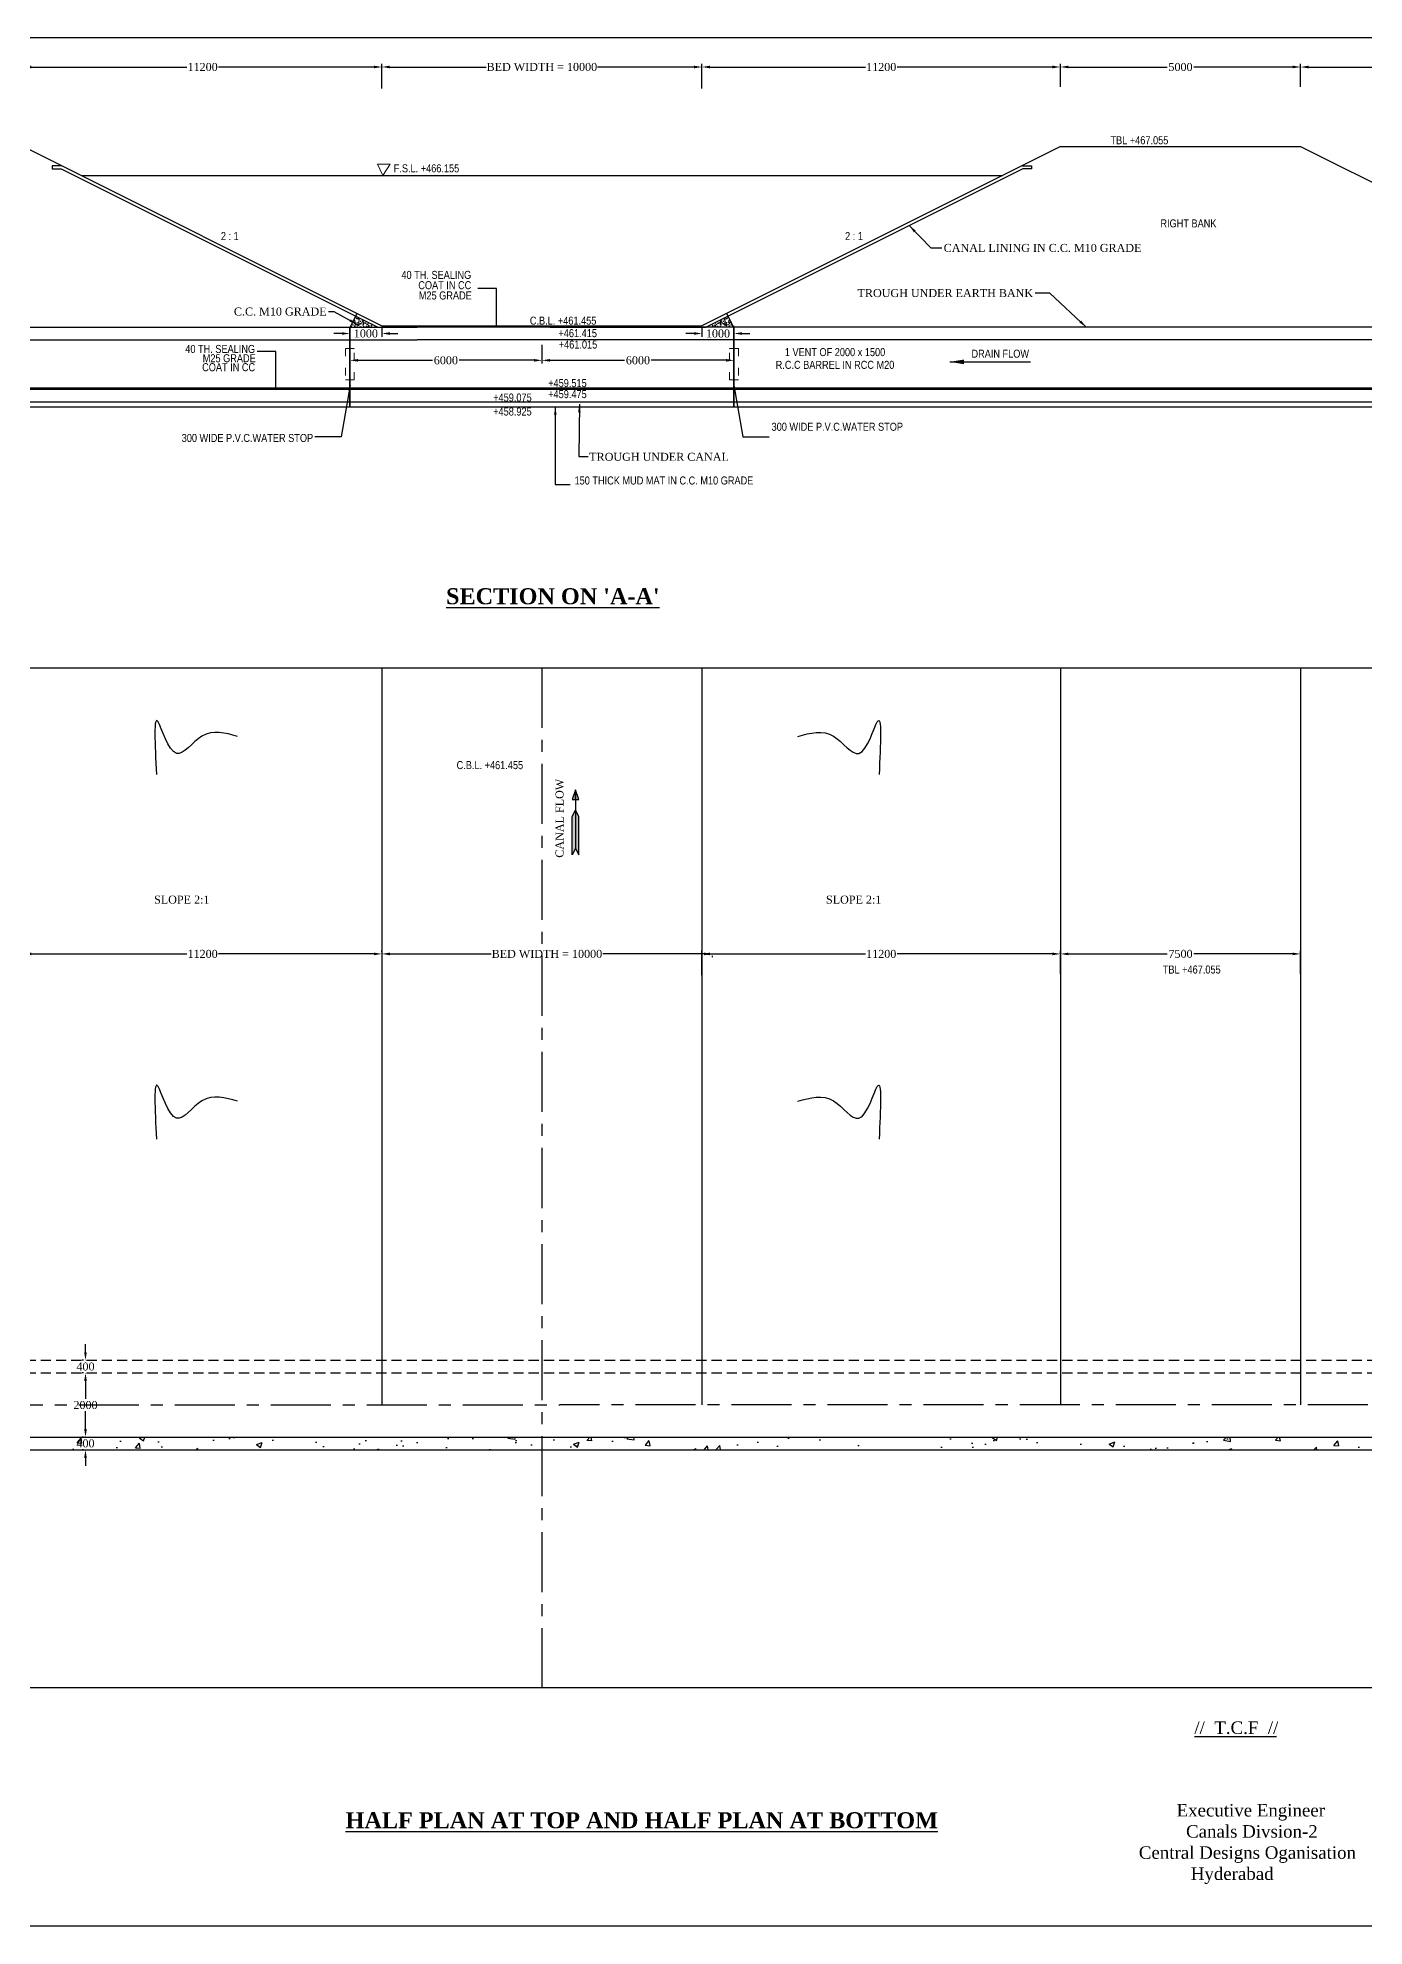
# Model space of a CAD drawing. Header units: millimetres. Extents: x 80 to 7279, y -662 to 1358.
# Drawn here: x 5646 to 6060, y 768 to 1358 of the extents above; entities that cross this region are included whole.
import ezdxf
from ezdxf.enums import TextEntityAlignment as Align

# ---------------------------------------------------------------- set-up
doc = ezdxf.new("R2010")
doc.units = ezdxf.units.MM
for name, pattern in [('ACAD_ISO03W100', [30, 12, -18]), ('CENTER', [2, 1.25, -0.25, 0.25, -0.25]), ('DASHED', [19.05, 12.7, -6.35])]:
    doc.linetypes.add(name, pattern=pattern)
doc.layers.add('STEEL', color=5, linetype='Continuous')
doc.layers.add('TEXT_GENERAL', color=4, linetype='Continuous')
doc.styles.add('ARIAL NARROW', font='ARIALN.TTF')
doc.styles.get("Standard").update_dxf_attribs({"font": 'times.ttf', "height": 2.5})
doc.styles.add('TNR_2.5', font='times.ttf', dxfattribs={"height": 2.5})
doc.dimstyles.new('STANDARD$7', dxfattribs={"dimtxt": 2, "dimasz": 2, "dimexe": 1.25, "dimexo": 0.625, "dimtad": 1, "dimdec": 0, "dimlfac": 0.5, "dimdsep": 46, "dimtxsty": 'Standard', "dimcen": 2.5, "dimadec": 0, "dimazin": 0, "dimtfac": 1, "dimtdec": 0, "dimtmove": 0, "dimatfit": 3, "dimfxl": 1, "dimtolj": 1, "dimtzin": 0, "dimarcsym": 0})
doc.dimstyles.new('STYLE_ESH', dxfattribs={"dimtxt": 2.5, "dimasz": 2.5, "dimexe": 1, "dimexo": 0.625, "dimtad": 0, "dimtih": 1, "dimtoh": 1, "dimdec": 0, "dimlfac": 100, "dimzin": 9, "dimdsep": 46, "dimtxsty": 'TNR_2.5', "dimcen": 2.5, "dimadec": 0, "dimazin": 2, "dimtfac": 1, "dimtdec": 0, "dimtofl": 0, "dimtmove": 2, "dimatfit": 3, "dimfxl": 1, "dimarcsym": 0})

# ---------------------------------------------------------------- blocks, each defined once
blk = doc.blocks.new('*D98')
at = {"color": 0, "lineweight": -2, "transparency": 16777216}
for p, q in [((5641.04, 1342.49), (5641.04, 1349.7)), ((5643.54, 1348.7), (5692.08, 1348.7)), ((5750.54, 1348.7), (5702, 1348.7)), ((5753.04, 1342.02), (5753.04, 1349.7))]:
    blk.add_line(p, q, dxfattribs=at)
at = {"color": 0, "transparency": 16777216}
for points in [[(5643.54, 1349.12), (5643.54, 1348.29), (5641.04, 1348.7)], [(5750.54, 1349.12), (5750.54, 1348.29), (5753.04, 1348.7)]]:
    blk.add_solid(points, dxfattribs=at)
at = {"layer": 'Defpoints', "color": 0, "transparency": 16777216}
for p in [(5753.04, 1348.7), (5641.04, 1341.86), (5753.04, 1341.39)]:
    blk.add_point(p, dxfattribs=at)
at = {"color": 0, "transparency": 16777216, "insert": (5697.04, 1348.7), "char_height": 2.5, "attachment_point": 5, "style": 'TNR_2.5'}
blk.add_mtext('11200', dxfattribs=at)
blk = doc.blocks.new('*D99')
at = {"layer": 'Defpoints', "color": 0, "transparency": 16777216}
for p in [(6040.04, 1348.7), (5965.04, 1341.86), (6040.04, 1341.86)]:
    blk.add_point(p, dxfattribs=at)
at = {"layer": 'TEXT_GENERAL', "color": 0, "lineweight": -2, "transparency": 16777216}
for p, q in [((5965.04, 1342.49), (5965.04, 1349.7)), ((5967.54, 1348.7), (5998.38, 1348.7)), ((6037.54, 1348.7), (6006.7, 1348.7)), ((6040.04, 1342.49), (6040.04, 1349.7))]:
    blk.add_line(p, q, dxfattribs=at)
at = {"layer": 'TEXT_GENERAL', "color": 0, "transparency": 16777216}
for points in [[(5967.54, 1349.12), (5967.54, 1348.29), (5965.04, 1348.7)], [(6037.54, 1349.12), (6037.54, 1348.29), (6040.04, 1348.7)]]:
    blk.add_solid(points, dxfattribs=at)
at = {"layer": 'TEXT_GENERAL', "color": 0, "lineweight": 5, "transparency": 16777216, "insert": (6002.54, 1348.7), "char_height": 2.5, "attachment_point": 5, "style": 'TNR_2.5'}
blk.add_mtext('5000', dxfattribs=at)
blk = doc.blocks.new('*D100')
at = {"color": 0, "lineweight": -2, "transparency": 16777216}
for p, q in [((5853.04, 1342.02), (5853.04, 1349.7)), ((5855.54, 1348.7), (5904.08, 1348.7)), ((5962.54, 1348.7), (5914, 1348.7)), ((5965.04, 1342.49), (5965.04, 1349.7))]:
    blk.add_line(p, q, dxfattribs=at)
at = {"color": 0, "transparency": 16777216}
for points in [[(5855.54, 1349.12), (5855.54, 1348.29), (5853.04, 1348.7)], [(5962.54, 1349.12), (5962.54, 1348.29), (5965.04, 1348.7)]]:
    blk.add_solid(points, dxfattribs=at)
at = {"layer": 'Defpoints', "color": 0, "transparency": 16777216}
for p in [(5853.04, 1348.7), (5853.04, 1341.39), (5965.04, 1341.86)]:
    blk.add_point(p, dxfattribs=at)
at = {"color": 0, "transparency": 16777216, "insert": (5909.04, 1348.7), "char_height": 2.5, "attachment_point": 5, "style": 'TNR_2.5'}
blk.add_mtext('11200', dxfattribs=at)
blk = doc.blocks.new('*D101')
at = {"color": 0, "lineweight": -2, "transparency": 16777216}
for p, q in [((5753.02, 1349.24), (5753.02, 1349.7)), ((5755.52, 1348.7), (5785.62, 1348.7)), ((5850.54, 1348.7), (5820.44, 1348.7)), ((5853.04, 1349.33), (5853.04, 1349.7))]:
    blk.add_line(p, q, dxfattribs=at)
at = {"color": 0, "transparency": 16777216}
for points in [[(5755.52, 1349.12), (5755.52, 1348.29), (5753.02, 1348.7)], [(5850.54, 1349.12), (5850.54, 1348.29), (5853.04, 1348.7)]]:
    blk.add_solid(points, dxfattribs=at)
at = {"layer": 'Defpoints', "color": 0, "transparency": 16777216}
for p in [(5753.02, 1348.61), (5853.04, 1348.7), (5853.04, 1348.7)]:
    blk.add_point(p, dxfattribs=at)
at = {"color": 0, "transparency": 16777216, "insert": (5803.03, 1348.7), "char_height": 2.5, "attachment_point": 5, "style": 'TNR_2.5'}
blk.add_mtext('BED WIDTH = 10000', dxfattribs=at)
blk = doc.blocks.new('*D124')
at = {"color": 0, "lineweight": -2, "transparency": 16777216}
for p, q in [((6040.04, 1342.49), (6040.04, 1349.69)), ((6042.54, 1348.69), (6063.88, 1348.69)), ((6093.54, 1348.69), (6072.2, 1348.69)), ((6096.04, 1347.68), (6096.04, 1349.69))]:
    blk.add_line(p, q, dxfattribs=at)
at = {"color": 0, "transparency": 16777216}
for points in [[(6042.54, 1349.11), (6042.54, 1348.27), (6040.04, 1348.69)], [(6093.54, 1349.11), (6093.54, 1348.27), (6096.04, 1348.69)]]:
    blk.add_solid(points, dxfattribs=at)
at = {"layer": 'Defpoints', "color": 0, "transparency": 16777216}
for p in [(6040.04, 1348.69), (6096.04, 1347.05), (6040.04, 1341.86)]:
    blk.add_point(p, dxfattribs=at)
at = {"color": 0, "transparency": 16777216, "insert": (6068.04, 1348.69), "char_height": 2.5, "attachment_point": 5, "style": 'TNR_2.5'}
blk.add_mtext('5600', dxfattribs=at)
blk = doc.blocks.new('*D126')
at = {"color": 0, "lineweight": -2, "transparency": 16777216}
for p, q in [((5740.55, 1265.44), (5738.05, 1265.44)), ((5743.05, 1266.83), (5743.05, 1264.44)), ((5753.04, 1267.23), (5753.04, 1264.44)), ((5755.54, 1265.44), (5758.04, 1265.44))]:
    blk.add_line(p, q, dxfattribs=at)
at = {"color": 0, "transparency": 16777216}
for points in [[(5740.55, 1265.85), (5740.55, 1265.02), (5743.05, 1265.44)], [(5755.54, 1265.85), (5755.54, 1265.02), (5753.04, 1265.44)]]:
    blk.add_solid(points, dxfattribs=at)
at = {"layer": 'Defpoints', "color": 0, "transparency": 16777216}
for p in [(5743.05, 1267.45), (5743.05, 1265.44), (5753.04, 1267.85)]:
    blk.add_point(p, dxfattribs=at)
at = {"color": 0, "transparency": 16777216, "insert": (5748.04, 1265.44), "char_height": 2.5, "attachment_point": 5, "style": 'TNR_2.5'}
blk.add_mtext('1000', dxfattribs=at)
blk = doc.blocks.new('*D127')
at = {"color": 0, "lineweight": -2, "transparency": 16777216}
for p, q in [((5850.54, 1265.44), (5848.04, 1265.44)), ((5853.04, 1267.23), (5853.04, 1264.44)), ((5863.03, 1267.23), (5863.03, 1264.44)), ((5865.53, 1265.44), (5868.03, 1265.44))]:
    blk.add_line(p, q, dxfattribs=at)
at = {"color": 0, "transparency": 16777216}
for points in [[(5850.54, 1265.85), (5850.54, 1265.02), (5853.04, 1265.44)], [(5865.53, 1265.85), (5865.53, 1265.02), (5863.03, 1265.44)]]:
    blk.add_solid(points, dxfattribs=at)
at = {"layer": 'Defpoints', "color": 0, "transparency": 16777216}
for p in [(5853.04, 1267.85), (5863.03, 1267.85), (5863.03, 1265.44)]:
    blk.add_point(p, dxfattribs=at)
at = {"color": 0, "transparency": 16777216, "insert": (5858.04, 1265.44), "char_height": 2.5, "attachment_point": 5, "style": 'TNR_2.5'}
blk.add_mtext('1000', dxfattribs=at)
blk = doc.blocks.new('*D135')
at = {"color": 0, "lineweight": -2, "transparency": 16777216}
for p, q in [((5965.04, 1065.39), (5965.04, 1072.61)), ((5967.54, 1071.61), (5998.36, 1071.61)), ((6037.54, 1071.61), (6006.72, 1071.61)), ((6040.04, 1065.39), (6040.04, 1072.61))]:
    blk.add_line(p, q, dxfattribs=at)
at = {"color": 0, "transparency": 16777216}
for points in [[(5967.54, 1072.02), (5967.54, 1071.19), (5965.04, 1071.61)], [(6037.54, 1072.02), (6037.54, 1071.19), (6040.04, 1071.61)]]:
    blk.add_solid(points, dxfattribs=at)
at = {"layer": 'Defpoints', "color": 0, "transparency": 16777216}
for p in [(5965.04, 1071.61), (5965.04, 1064.77), (6040.04, 1064.77)]:
    blk.add_point(p, dxfattribs=at)
at = {"color": 0, "transparency": 16777216, "insert": (6002.54, 1071.61), "char_height": 2.5, "attachment_point": 5, "style": 'TNR_2.5'}
blk.add_mtext('7500', dxfattribs=at)
blk = doc.blocks.new('*D136')
at = {"color": 0, "lineweight": -2, "transparency": 16777216}
for p, q in [((5641.04, 1072.23), (5641.04, 1072.61)), ((5643.54, 1071.61), (5692.08, 1071.61)), ((5750.54, 1071.61), (5702, 1071.61)), ((5753.04, 1072.23), (5753.04, 1072.61))]:
    blk.add_line(p, q, dxfattribs=at)
at = {"color": 0, "transparency": 16777216}
for points in [[(5643.54, 1072.02), (5643.54, 1071.19), (5641.04, 1071.61)], [(5750.54, 1072.02), (5750.54, 1071.19), (5753.04, 1071.61)]]:
    blk.add_solid(points, dxfattribs=at)
at = {"layer": 'Defpoints', "color": 0, "transparency": 16777216}
for p in [(5641.04, 1071.61), (5753.04, 1071.61), (5753.04, 1071.61)]:
    blk.add_point(p, dxfattribs=at)
at = {"color": 0, "transparency": 16777216, "insert": (5697.04, 1071.61), "char_height": 2.5, "attachment_point": 5, "style": 'TNR_2.5'}
blk.add_mtext('11200', dxfattribs=at)
blk = doc.blocks.new('*D138')
at = {"color": 0, "lineweight": -2, "transparency": 16777216}
for p, q in [((5753.04, 1072.23), (5753.04, 1072.6)), ((5755.54, 1071.6), (5787.2, 1071.6)), ((5853.69, 1071.6), (5822.02, 1071.6)), ((5856.19, 1070.98), (5856.19, 1070.6))]:
    blk.add_line(p, q, dxfattribs=at)
at = {"color": 0, "transparency": 16777216}
for points in [[(5755.54, 1072.02), (5755.54, 1071.19), (5753.04, 1071.6)], [(5853.69, 1072.02), (5853.69, 1071.19), (5856.19, 1071.6)]]:
    blk.add_solid(points, dxfattribs=at)
at = {"layer": 'Defpoints', "color": 0, "transparency": 16777216}
for p in [(5753.04, 1071.6), (5856.19, 1071.6), (5856.19, 1071.6)]:
    blk.add_point(p, dxfattribs=at)
at = {"color": 0, "transparency": 16777216, "insert": (5804.61, 1071.6), "char_height": 2.5, "attachment_point": 5, "style": 'TNR_2.5'}
blk.add_mtext('BED WIDTH = 10000', dxfattribs=at)
blk = doc.blocks.new('*D137')
at = {"color": 0, "lineweight": -2, "transparency": 16777216}
for p, q in [((5853.04, 1064.92), (5853.04, 1072.6)), ((5855.54, 1071.6), (5904.08, 1071.6)), ((5962.54, 1071.6), (5914, 1071.6)), ((5965.04, 1065.39), (5965.04, 1072.6))]:
    blk.add_line(p, q, dxfattribs=at)
at = {"color": 0, "transparency": 16777216}
for points in [[(5855.54, 1072.02), (5855.54, 1071.19), (5853.04, 1071.6)], [(5962.54, 1072.02), (5962.54, 1071.19), (5965.04, 1071.6)]]:
    blk.add_solid(points, dxfattribs=at)
at = {"layer": 'Defpoints', "color": 0, "transparency": 16777216}
for p in [(5853.04, 1071.6), (5853.04, 1064.29), (5965.04, 1064.76)]:
    blk.add_point(p, dxfattribs=at)
at = {"color": 0, "transparency": 16777216, "insert": (5909.04, 1071.6), "char_height": 2.5, "attachment_point": 5, "style": 'TNR_2.5'}
blk.add_mtext('11200', dxfattribs=at)
blk = doc.blocks.new('*D147')
at = {"color": 0, "lineweight": -2, "transparency": 16777216}
for p, q in [((5743.05, 1261.88), (5743.05, 1256.06)), ((5745.55, 1257.06), (5768.87, 1257.06)), ((5800.54, 1257.06), (5777.21, 1257.06)), ((5803.04, 1261.88), (5803.04, 1256.06))]:
    blk.add_line(p, q, dxfattribs=at)
at = {"color": 0, "transparency": 16777216}
for points in [[(5745.55, 1257.47), (5745.55, 1256.64), (5743.05, 1257.06)], [(5800.54, 1257.47), (5800.54, 1256.64), (5803.04, 1257.06)]]:
    blk.add_solid(points, dxfattribs=at)
at = {"layer": 'Defpoints', "color": 0, "transparency": 16777216}
for p in [(5743.05, 1262.5), (5803.04, 1262.5), (5803.04, 1257.06)]:
    blk.add_point(p, dxfattribs=at)
at = {"color": 0, "transparency": 16777216, "insert": (5773.04, 1257.06), "char_height": 2.5, "attachment_point": 5, "style": 'TNR_2.5'}
blk.add_mtext('6000', dxfattribs=at)
blk = doc.blocks.new('*D148')
at = {"color": 0, "lineweight": -2, "transparency": 16777216}
for p, q in [((5803.04, 1261.88), (5803.04, 1256.06)), ((5805.54, 1257.06), (5828.86, 1257.06)), ((5860.53, 1257.06), (5837.21, 1257.06)), ((5863.03, 1261.88), (5863.03, 1256.06))]:
    blk.add_line(p, q, dxfattribs=at)
at = {"color": 0, "transparency": 16777216}
for points in [[(5805.54, 1257.47), (5805.54, 1256.64), (5803.04, 1257.06)], [(5860.53, 1257.47), (5860.53, 1256.64), (5863.03, 1257.06)]]:
    blk.add_solid(points, dxfattribs=at)
at = {"layer": 'Defpoints', "color": 0, "transparency": 16777216}
for p in [(5803.04, 1262.5), (5803.04, 1257.06), (5863.03, 1262.5)]:
    blk.add_point(p, dxfattribs=at)
at = {"color": 0, "transparency": 16777216, "insert": (5833.04, 1257.06), "char_height": 2.5, "attachment_point": 5, "style": 'TNR_2.5'}
blk.add_mtext('6000', dxfattribs=at)
blk = doc.blocks.new('*D172')
at = {"color": 0, "lineweight": -2, "transparency": 16777216}
for p, q in [((5659.82, 944.68), (5659.45, 944.68)), ((5660.45, 947.18), (5660.45, 949.68)), ((5659.82, 940.68), (5659.45, 940.68)), ((5660.45, 938.18), (5660.45, 935.68))]:
    blk.add_line(p, q, dxfattribs=at)
at = {"color": 0, "transparency": 16777216}
for points in [[(5660.03, 947.18), (5660.86, 947.18), (5660.45, 944.68)], [(5660.03, 938.18), (5660.86, 938.18), (5660.45, 940.68)]]:
    blk.add_solid(points, dxfattribs=at)
at = {"layer": 'Defpoints', "color": 0, "transparency": 16777216}
for p in [(5660.45, 944.68), (5660.45, 940.68), (5660.45, 940.68)]:
    blk.add_point(p, dxfattribs=at)
at = {"color": 0, "transparency": 16777216, "insert": (5660.45, 942.68), "char_height": 2.5, "attachment_point": 5, "style": 'TNR_2.5'}
blk.add_mtext('400', dxfattribs=at)
blk = doc.blocks.new('*D173')
at = {"color": 0, "lineweight": -2, "transparency": 16777216}
for p, q in [((5659.82, 940.68), (5659.45, 940.68)), ((5660.45, 938.18), (5660.45, 932.57)), ((5660.45, 923.17), (5660.45, 928.78)), ((5659.82, 920.67), (5659.45, 920.67))]:
    blk.add_line(p, q, dxfattribs=at)
at = {"color": 0, "transparency": 16777216}
for points in [[(5660.03, 938.18), (5660.86, 938.18), (5660.45, 940.68)], [(5660.03, 923.17), (5660.86, 923.17), (5660.45, 920.67)]]:
    blk.add_solid(points, dxfattribs=at)
at = {"layer": 'Defpoints', "color": 0, "transparency": 16777216}
for p in [(5660.45, 940.68), (5660.45, 920.67), (5660.45, 920.67)]:
    blk.add_point(p, dxfattribs=at)
at = {"color": 0, "transparency": 16777216, "insert": (5660.45, 930.67), "char_height": 2.5, "attachment_point": 5, "style": 'TNR_2.5'}
blk.add_mtext('2000', dxfattribs=at)
blk = doc.blocks.new('*D174')
at = {"color": 0, "lineweight": -2, "transparency": 16777216}
for p, q in [((5659.82, 920.67), (5659.45, 920.67)), ((5660.45, 923.17), (5660.45, 925.67)), ((5659.82, 916.67), (5659.45, 916.67)), ((5660.45, 914.17), (5660.45, 911.67))]:
    blk.add_line(p, q, dxfattribs=at)
at = {"color": 0, "transparency": 16777216}
for points in [[(5660.03, 923.17), (5660.86, 923.17), (5660.45, 920.67)], [(5660.03, 914.17), (5660.86, 914.17), (5660.45, 916.67)]]:
    blk.add_solid(points, dxfattribs=at)
at = {"layer": 'Defpoints', "color": 0, "transparency": 16777216}
for p in [(5660.45, 920.67), (5660.45, 916.67), (5660.45, 916.67)]:
    blk.add_point(p, dxfattribs=at)
at = {"color": 0, "transparency": 16777216, "insert": (5660.45, 918.67), "char_height": 2.5, "attachment_point": 5, "style": 'TNR_2.5'}
blk.add_mtext('400', dxfattribs=at)

msp = doc.modelspace()

# ---------------------------------------------------------------- hatches: boundary and pattern name
h = msp.add_hatch()
h.set_pattern_fill('AR-CONC', color=256, scale=0.01, style=0)
h.set_pattern_definition([(50, (29.4279, 557.8229), (1.8218467, -0.15939086), [0.1905, -2.0955]), (355, (29.4279, 557.823), (-0.35242826, 1.9105664), [0.1524, -1.6764]), (100.451, (29.5797, 557.8096), (1.469425, 1.7511669), [0.1619, -1.7809]), (46.1842, (29.4279, 558.331), (2.7107904, -0.4204233), [0.28575, -3.14325]), (96.6356, (29.6538, 558.296), (2.3740423, 2.4742556), [0.24285, -2.67135]), (351.184, (29.428, 558.331), (2.374046, 2.4742512), [0.2286, -2.5146]), (21, (29.6819, 558.2039), (1.5161488, -1.0226552), [0.1905, -2.0955]), (326, (29.6819, 558.204), (0.6180203, 1.84187966), [0.1524, -1.6764]), (71.4514, (29.8082, 558.1187), (2.1341649, 0.8192286), [0.1619, -1.7809]), (37.5, (29.4279, 557.8229), (0.03088603, 0.84555039), [0, -1.65608, 0, -1.7018, 0, -1.68275]), (7.5, (29.4279, 557.8229), (0.66819663, 1.00180575), [0, -0.97028, 0, -1.61798, 0, -0.64135]), (327.5, (28.86145, 557.8229), (1.35590595, -0.05728744), [0, -0.635, 0, -1.9812, 0, -2.6289]), (317.5, (28.6075, 557.8229), (1.48129181, 0.2542649), [0, -0.8255, 0, -1.31572, 0, -1.8669])])
h.paths.add_polyline_path([(5744.866, 1270.893), (5743.146, 1267.454), (5751.754, 1267.454)])
h = msp.add_hatch()
h.set_pattern_fill('AR-CONC', color=256, scale=0.01, style=0)
h.set_pattern_definition([(130, (11576.6508, 557.8229), (-1.8218467, -0.15939086), [0.1905, -2.0955]), (185, (11576.6508, 557.823), (0.35242826, 1.9105664), [0.1524, -1.6764]), (79.549, (11576.499, 557.8096), (-1.469425, 1.7511669), [0.1619, -1.7809]), (133.8158, (11576.6508, 558.331), (-2.7107904, -0.4204233), [0.28575, -3.14325]), (83.3644, (11576.4249, 558.296), (-2.3740423, 2.4742556), [0.24285, -2.67135]), (188.816, (11576.6508, 558.331), (-2.374046, 2.4742512), [0.2286, -2.5146]), (159, (11576.3968, 558.2039), (-1.5161488, -1.0226552), [0.1905, -2.0955]), (214, (11576.3968, 558.204), (-0.6180203, 1.84187966), [0.1524, -1.6764]), (108.5486, (11576.2704, 558.1187), (-2.1341649, 0.8192286), [0.1619, -1.7809]), (142.5, (11576.65076, 557.8229), (-0.03088603, 0.84555039), [0, -1.65608, 0, -1.7018, 0, -1.68275]), (172.5, (11576.6508, 557.8229), (-0.66819663, 1.00180575), [0, -0.97028, 0, -1.61798, 0, -0.64135]), (212.5, (11577.2172, 557.8229), (-1.35590595, -0.05728744), [0, -0.635, 0, -1.9812, 0, -2.6289]), (222.5, (11577.4712, 557.8229), (-1.48129181, 0.2542649), [0, -0.8255, 0, -1.31572, 0, -1.8669])])
h.paths.add_polyline_path([(5861.213, 1270.893), (5862.933, 1267.454), (5854.325, 1267.454)])
h = msp.add_hatch(color=256)
h.paths.add_polyline_path([(5812.526, 1114.536), (5813.526, 1116.536), (5813.526, 1104.536), (5812.526, 1102.536), (5812.526, 1104.536)])
h.paths.add_polyline_path([(5813.526, 1119.84), (5812.526, 1119.84), (5813.526, 1122.84), (5813.526, 1122.34)])
h = msp.add_hatch(color=256)
h.paths.add_polyline_path([(5814.526, 1114.536), (5813.526, 1116.536), (5813.526, 1104.536), (5814.526, 1102.536), (5814.526, 1104.536)])
h.paths.add_polyline_path([(5813.526, 1122.84), (5813.526, 1119.84), (5814.526, 1119.84)])
h = msp.add_hatch()
h.set_pattern_fill('AR-CONC', color=256, scale=0.1, style=0)
h.set_pattern_definition([(50, (20.571, 190.242), (18.218467, -1.59391), [1.905, -20.955]), (355, (20.571, 190.242), (-3.52428, 19.105664), [1.524, -16.764]), (100.451, (22.09, 190.109), (14.69425, 17.51167), [1.619, -17.809]), (46.1842, (20.571, 195.322), (27.1079, -4.20423), [2.8575, -31.4325]), (96.6356, (22.83, 194.97), (23.74042, 24.74256), [2.4285, -26.7135]), (351.184, (20.571, 195.322), (23.74046, 24.74251), [2.286, -25.146]), (21, (23.111, 194.052), (15.161488, -10.22655), [1.905, -20.955]), (326, (23.111, 194.052), (6.1802, 18.418797), [1.524, -16.764]), (71.4514, (24.375, 193.2), (21.34165, 8.192286), [1.619, -17.809]), (37.5, (20.5715, 190.2416), (0.30886, 8.455504), [0, -16.5608, 0, -17.018, 0, -16.8275]), (7.5, (20.5715, 190.242), (6.681966, 10.018057), [0, -9.7028, 0, -16.1798, 0, -6.4135]), (327.5, (14.907, 190.2416), (13.5590595, -0.5728744), [0, -6.35, 0, -19.812, 0, -26.289]), (317.5, (12.367, 190.242), (14.812918, 2.54265), [0, -8.255, 0, -13.1572, 0, -18.669])])
h.paths.add_polyline_path([(5808.394, 916.67), (5808.394, 920.67), (5506.394, 920.67), (5506.394, 916.67)])
h.paths.add_polyline_path([(5506.394, 920.67), (5501.394, 920.67), (5501.394, 916.67), (5506.394, 916.67)])
h.paths.add_polyline_path([(5686.051, 920.567), (5692.649, 920.567), (5692.649, 916.774), (5686.051, 916.774)], flags=24)
h = msp.add_hatch()
h.set_pattern_fill('AR-CONC', color=256, scale=0.1, style=0)
h.set_pattern_definition([(50, (0, 0), (18.218467, -1.59391), [1.905, -20.955]), (355, (0, 0), (-3.52428, 19.105664), [1.524, -16.764]), (100.451, (1.518, -0.133), (14.69425, 17.51167), [1.619, -17.809]), (46.1842, (0, 5.08), (27.1079, -4.20423), [2.8575, -31.4325]), (96.6356, (2.26, 4.73), (23.74042, 24.74256), [2.4285, -26.7135]), (351.184, (0, 5.08), (23.74046, 24.74251), [2.286, -25.146]), (21, (2.54, 3.81), (15.161488, -10.226552), [1.905, -20.955]), (326, (2.54, 3.81), (6.1802, 18.418797), [1.524, -16.764]), (71.4514, (3.803, 2.958), (21.34165, 8.192286), [1.619, -17.809]), (37.5, (0, 0), (0.30886, 8.455504), [0, -16.5608, 0, -17.018, 0, -16.8275]), (7.5, (0, 0), (6.681966, 10.018057), [0, -9.7028, 0, -16.1798, 0, -6.4135]), (327.5, (-5.664, 0), (13.5590595, -0.5728744), [0, -6.35, 0, -19.812, 0, -26.289]), (317.5, (-8.204, 0), (14.812918, 2.54265), [0, -8.255, 0, -13.1572, 0, -18.669])])
h.paths.add_polyline_path([(5803.039, 916.67), (6076.039, 916.67), (6076.039, 920.67), (5803.039, 920.67)])

# ---------------------------------------------------------------- linework, layer by layer
for p, q in [((6439.508, 1357.834), (5276.414, 1357.834)), ((5641.039, 1323.854), (5753.039, 1267.854)), ((5965.039, 1323.854), (5853.039, 1267.854)), ((5965.039, 1323.854), (6040.039, 1323.854)), ((6040.039, 1323.854), (6096.039, 1295.854)), ((5653.039, 1317.854), (5650.039, 1317.854)), ((5650.039, 1317.854), (5650.039, 1316.854)), ((5650.039, 1316.854), (5652.803, 1316.854)), ((5652.803, 1316.854), (5751.754, 1267.454)), ((5953.275, 1316.854), (5854.325, 1267.454)), ((5953.039, 1317.854), (5956.039, 1317.854)), ((5956.039, 1316.854), (5953.275, 1316.854)), ((5956.039, 1317.854), (5956.039, 1316.854)), ((5659.194, 1314.854), (5800.539, 1314.854)), ((5800.539, 1314.854), (5947.039, 1314.854)), ((5743.146, 1267.454), (5745.285, 1271.731)), ((5862.933, 1267.454), (5860.794, 1271.731)), ((5475.039, 1267.454), (5764.039, 1267.454)), ((5475.039, 1263.454), (5764.039, 1263.454)), ((5743.048, 1267.454), (5743.048, 1242.554)), ((5753.039, 1267.854), (5800.539, 1267.854)), ((6101.039, 1267.454), (5764.039, 1267.454)), ((6101.039, 1263.454), (5764.039, 1263.454)), ((5800.539, 1267.854), (5853.039, 1267.854)), ((5805.539, 1267.454), (5854.325, 1267.454)), ((5863.133, 1266.388), (5862.933, 1266.388)), ((5863.031, 1267.454), (5863.031, 1242.554)), ((5863.033, 1266.388), (5863.033, 1267.878)), ((5475.054, 1248.454), (6101.054, 1248.454)), ((5475.054, 1248.054), (6101.054, 1248.054)), ((5475.054, 1244.054), (6101.054, 1244.054)), ((5475.054, 1242.554), (6101.054, 1242.554)), ((5336.236, 1160.974), (6267.524, 1160.974)), ((5753.039, 1160.974), (5753.039, 930.679)), ((5853.039, 1160.974), (5853.039, 930.679)), ((5965.039, 1160.974), (5965.039, 930.679)), ((6040.039, 1160.974), (6040.039, 930.679)), ((5813.526, 1122.84), (5812.526, 1119.84)), ((5814.526, 1119.84), (5813.526, 1122.84)), ((5813.526, 1119.84), (5813.526, 1122.84)), ((5813.526, 1122.84), (5813.526, 1122.34)), ((5813.526, 1122.84), (5813.526, 1104.536)), ((5812.526, 1119.84), (5814.526, 1119.84)), ((5812.526, 1114.536), (5813.526, 1116.536)), ((5814.526, 1114.536), (5813.526, 1116.536)), ((5812.526, 1104.536), (5812.526, 1114.536)), ((5814.526, 1104.536), (5814.526, 1114.536)), ((5813.526, 1104.536), (5812.526, 1102.536)), ((5812.526, 1102.536), (5812.526, 1104.536)), ((5813.526, 1104.536), (5814.526, 1102.536)), ((5814.526, 1102.536), (5814.526, 1104.536)), ((5475.039, 920.67), (6101.42, 920.67)), ((5475.039, 916.67), (6101.039, 916.67)), ((5336.236, 842.454), (6267.524, 842.454)), ((6006.868, 827.132), (6032.522, 827.132)), ((6439.508, 767.834), (5276.414, 767.834))]:
    msp.add_line(p, q)
at = {"linetype": 'CENTER', "ltscale": 15}
for p, q in [((5803.039, 1160.974), (5803.039, 842.454)), ((5328.328, 930.679), (5808.688, 930.679)), ((6271.045, 930.679), (5808.688, 930.679))]:
    msp.add_line(p, q, dxfattribs=at)
at = {"linetype": 'DASHED', "ltscale": 0.25}
for p, q in [((5475.039, 944.679), (6101.039, 944.679)), ((5475.039, 940.679), (6101.039, 940.679))]:
    msp.add_line(p, q, dxfattribs=at)
for points in [[(5707.97, 1139.556), (5696.795, 1139.618), (5688.897, 1134.249), (5683.148, 1144.152), (5682.608, 1127.672)], [(5883.001, 1139.556), (5894.176, 1139.618), (5902.074, 1134.249), (5907.823, 1144.152), (5908.363, 1127.672)], [(5707.97, 1025.615), (5696.795, 1025.678), (5688.897, 1020.309), (5683.148, 1030.211), (5682.608, 1013.731)], [(5883.001, 1025.615), (5894.176, 1025.678), (5902.074, 1020.309), (5907.823, 1030.211), (5908.363, 1013.731)]]:
    msp.add_spline(points, degree=3)
at = {"layer": 'STEEL', "color": 0, "lineweight": 5}
for p, q in [((5751.682, 1318.294), (5755.667, 1318.294)), ((5753.312, 1314.854), (5751.682, 1318.294)), ((5755.667, 1318.294), (5753.312, 1314.854)), ((5806.471, 1267.854), (5849.391, 1267.854))]:
    msp.add_line(p, q, dxfattribs=at)
at = {"layer": 'TEXT_GENERAL', "color": 0, "lineweight": 5}
for p, q in [((5742.946, 1267.454), (5742.946, 1242.554)), ((5743.146, 1267.454), (5743.146, 1242.554)), ((5862.933, 1267.454), (5862.933, 1242.554)), ((5863.133, 1267.454), (5863.133, 1242.554)), ((5744.325, 1260.716), (5741.654, 1260.716)), ((5861.754, 1260.716), (5864.425, 1260.716)), ((5741.654, 1251.002), (5744.425, 1251.002)), ((5864.425, 1251.002), (5861.654, 1251.002))]:
    msp.add_line(p, q, dxfattribs=at)
at = {"layer": 'TEXT_GENERAL', "color": 0, "linetype": 'ACAD_ISO03W100', "lineweight": 5, "ltscale": 0.2}
for p, q in [((5741.654, 1260.716), (5741.654, 1251.002)), ((5744.425, 1251.002), (5744.425, 1260.616)), ((5861.654, 1251.002), (5861.654, 1260.616)), ((5864.425, 1260.716), (5864.425, 1251.002))]:
    msp.add_line(p, q, dxfattribs=at)
at = {"layer": 'TEXT_GENERAL', "color": 0, "lineweight": 5}
for centre, start, end in [((5744.325, 1260.616), 0, 90), ((5861.754, 1260.616), 90, 180)]:
    msp.add_arc(centre, 0.1, start, end, dxfattribs=at)

# ---------------------------------------------------------------- texts
for s, p in [('//  T.C.F  //', (6006.868, 827.914)), ('                        Executive Engineer', (5965.923, 802.118)), ('                          Canals Divsion-2', (5965.923, 795.509)), ('                Central Designs Oganisation', (5965.923, 788.9)), ('                           Hyderabad', (5965.923, 782.291))]:
    msp.add_text(s, height=3.90625).set_placement(p)
at = {"char_height": 2.5, "width": 150, "style": 'TNR_2.5'}
for s, insert, attachment_point in [('CANAL LINING IN C.C. M10 GRADE', (5928.558, 1293.433), 1), ('TROUGH UNDER EARTH BANK', (5956.501, 1279.324), 3), ('C.C. M10 GRADE', (5735.77, 1271), 9), ('TROUGH UNDER CANAL', (5861.452, 1228.162), 3)]:
    msp.add_mtext(s, dxfattribs=dict(at, insert=insert, attachment_point=attachment_point))
for s, insert, char_height, width, attachment_point in [("{\\fTimes New Roman|b1|i0|c0|p18;\\LSECTION ON 'A-A'}", (5773.095, 1185.858), 5, 69, 1), ('SLOPE 2:1', (5681.88, 1089.822), 2.5, 25, 1), ('SLOPE 2:1', (5909.091, 1089.822), 2.5, 25, 3), ('{\\fTimes New Roman|b1|i0|c0|p18;\\LHALF PLAN AT TOP AND HALF PLAN AT BOTTOM}', (5741.717, 803.449), 5, 190.25, 1)]:
    msp.add_mtext(s, dxfattribs=dict(insert=insert, char_height=char_height, width=width, attachment_point=attachment_point))
at = {"insert": (5807.293, 1101.667), "char_height": 2.5, "width": 27.6381, "attachment_point": 1, "rotation": 90}
msp.add_mtext('CANAL FLOW', dxfattribs=at)
at = {"layer": 'TEXT_GENERAL', "color": 0, "lineweight": 5, "style": 'ARIAL NARROW'}
for s, p in [('TBL +467.055', (5989.697, 1325.818)), ('RIGHT BANK', (6005.018, 1299.844)), ('2 : 1', (5705.527, 1295.908)), ('2 : 1', (5900.551, 1295.908)), ('+461.415', (5814.215, 1265.546)), ('+461.015', (5814.308, 1262.002)), ('R.C.C BARREL IN RCC M20', (5894.61, 1255.65)), ('1 VENT OF 2000 x 1500', (5894.61, 1259.633)), ('DRAIN FLOW', (5946.23, 1259.132)), ('+459.515', (5811.016, 1249.946)), ('+459.075', (5793.831, 1245.439)), ('+459.475', (5811.016, 1246.503)), ('+458.925', (5793.831, 1241.069)), ('TBL +467.055', (6006.046, 1066.73))]:
    msp.add_text(s, height=2.5, dxfattribs=at).set_placement(p, align=Align.MIDDLE)
for s, p in [('F.S.L. +466.155', (5756.747, 1318.297)), ('C.B.L. +461.455', (5799.268, 1270.706)), ('C.B.L. +461.455', (5776.389, 1131.848))]:
    msp.add_text(s, height=2.5, dxfattribs=at).set_placement(p, align=Align.TOP_LEFT)
for s, p in [('40 TH. SEALING ', (5781.743, 1281.745)), ('COAT IN CC', (5780.963, 1278.532)), ('M25 GRADE', (5781.13, 1275.326)), ('40 TH. SEALING ', (5714.222, 1258.615)), ('M25 GRADE', (5713.624, 1255.706)), ('COAT IN CC', (5713.442, 1252.912)), ('300 WIDE P.V.C.WATER STOP', (5731.56, 1230.806)), ('300 WIDE P.V.C.WATER STOP', (5915.846, 1234.306)), ('150 THICK MUD MAT IN C.C. M10 GRADE', (5869.083, 1217.516))]:
    msp.add_text(s, height=2.5, dxfattribs=at).set_placement(p, align=Align.BOTTOM_RIGHT)

# ---------------------------------------------------------------- dimensions: what is measured, and where the dimension line sits
for base, p1, p2, text, picture, middle in [((5853.039, 1348.705), (5753.024, 1348.614), (5853.039, 1348.705), 'BED WIDTH = 10000', '*D101', (5803.032, 1348.705)), ((5743.046, 1265.438), (5753.039, 1267.854), (5743.046, 1267.454), '1000', '*D126', (5748.043, 1265.438)), ((5803.039, 1257.058), (5743.048, 1262.504), (5803.039, 1262.504), '6000', '*D147', (5773.044, 1257.058)), ((5856.188, 1071.602), (5753.039, 1071.602), (5856.188, 1071.602), 'BED WIDTH = 10000', '*D138', (5804.613, 1071.602))]:
    dim = msp.add_linear_dim(base=base, p1=p1, p2=p2, text=text, dimstyle='STYLE_ESH')
    dim.commit()
    dim.dimension.update_dxf_attribs({"geometry": picture, "text_midpoint": middle})
for base, p1, p2, picture, middle in [((5753.039, 1348.705), (5641.039, 1341.863), (5753.039, 1341.395), '*D98', (5697.039, 1348.705)), ((5753.039, 1071.607), (5641.039, 1071.607), (5753.039, 1071.607), '*D136', (5697.039, 1071.607))]:
    dim = msp.add_linear_dim(base=base, p1=p1, p2=p2, dimstyle='STYLE_ESH')
    dim.commit()
    dim.dimension.update_dxf_attribs({"geometry": picture, "text_midpoint": middle})
for base, p1, p2, angle, picture, middle in [((5853.039, 1348.705), (5965.039, 1341.863), (5853.039, 1341.395), 180, '*D100', (5909.039, 1348.705)), ((6040.039, 1348.691), (6096.039, 1347.052), (6040.039, 1341.863), 180, '*D124', (6068.039, 1348.691)), ((5853.039, 1071.602), (5965.039, 1064.761), (5853.039, 1064.293), 180, '*D137', (5909.039, 1071.602)), ((5965.039, 1071.607), (6040.039, 1064.766), (5965.039, 1064.766), 180, '*D135', (6002.539, 1071.607)), ((5660.445, 940.679), (5660.445, 944.679), (5660.445, 940.679), 90, '*D172', (5660.445, 942.679)), ((5660.445, 916.67), (5660.445, 920.67), (5660.445, 916.67), 90, '*D174', (5660.445, 918.67))]:
    dim = msp.add_linear_dim(base=base, p1=p1, p2=p2, angle=angle, dimstyle='STYLE_ESH')
    dim.commit()
    dim.dimension.update_dxf_attribs({"geometry": picture, "text_midpoint": middle})
for base, p1, p2, angle, text, picture, middle in [((5863.033, 1265.438), (5853.039, 1267.854), (5863.033, 1267.854), 180, '1000', '*D127', (5858.036, 1265.438)), ((5803.039, 1257.058), (5863.031, 1262.504), (5803.039, 1262.504), 180, '6000', '*D148', (5833.035, 1257.058)), ((5660.445, 920.67), (5660.445, 940.679), (5660.445, 920.67), 90, '2000', '*D173', (5660.445, 930.675))]:
    dim = msp.add_linear_dim(base=base, p1=p1, p2=p2, angle=angle, text=text, dimstyle='STYLE_ESH')
    dim.commit()
    dim.dimension.update_dxf_attribs({"geometry": picture, "text_midpoint": middle})
at = {"layer": 'TEXT_GENERAL', "color": 0, "lineweight": 5}
dim = msp.add_linear_dim(base=(6040.039, 1348.705), p1=(5965.039, 1341.863), p2=(6040.039, 1341.863), text='5000', dimstyle='STYLE_ESH', dxfattribs=at)
dim.commit()
dim.dimension.update_dxf_attribs({"geometry": '*D99', "text_midpoint": (6002.539, 1348.705)})

# ---------------------------------------------------------------- leaders
at = {"annotation_type": 0, "has_hookline": 1}
for points, hookline_direction, text_width in [([(5917.797, 1299.142), (5924.566, 1292.183), (5927.933, 1292.183)], 0, 60.175), ([(5973.063, 1267.454), (5961.762, 1278.074), (5957.126, 1278.074)], 1, 53.545), ([(5745.309, 1268.296), (5738.178, 1272.25), (5736.395, 1272.25)], 1, 28.086)]:
    msp.add_leader(points, dimstyle='STYLE_ESH', override={"dimgap": 0.625, "dimtad": 0}, dxfattribs=dict(at, hookline_direction=hookline_direction, text_width=text_width))
for points in [[(5807.218, 1242.554), (5807.224, 1218.306), (5811.91, 1218.306)], [(5814.76, 1243.322), (5814.609, 1227.013), (5817.51, 1227.013)]]:
    msp.add_leader(points, dimstyle='STYLE_ESH', override={"dimgap": 0.625, "dimtad": 0})
at = {"layer": 'TEXT_GENERAL', "color": 0, "lineweight": 5}
for points, override in [([(5788.881, 1267.819), (5788.881, 1279.454), (5783.052, 1279.454)], {"dimscale": 88.888889, "dimtxt": 0.0275, "dimasz": 0.01, "dimexe": 0.012, "dimexo": 0, "dimgap": 0.008, "dimtad": 2, "dimlfac": 1, "dimzin": 1, "dimtxsty": 'ARIAL NARROW', "dimcen": 0.09, "dimtdec": 4, "dimtofl": 0, "dimtmove": 2, "dimtzin": 1}), ([(5719.88, 1248.199), (5719.88, 1259.834), (5714.05, 1259.834)], {"dimscale": 88.888889, "dimtxt": 0.0275, "dimasz": 0.01, "dimexe": 0.012, "dimexo": 0, "dimgap": 0.008, "dimtad": 2, "dimlfac": 1, "dimzin": 1, "dimtxsty": 'ARIAL NARROW', "dimcen": 0.09, "dimtdec": 4, "dimtofl": 0, "dimtmove": 2, "dimtzin": 1}), ([(5930.464, 1256.575), (5955.644, 1256.575)], {"dimscale": 88.888889, "dimtxt": 0.0275, "dimasz": 0.05, "dimexe": 0.012, "dimexo": 0, "dimgap": 0.008, "dimtad": 2, "dimlfac": 1, "dimzin": 1, "dimtxsty": 'ARIAL NARROW', "dimcen": 0.09, "dimtdec": 4, "dimtofl": 0, "dimtmove": 2, "dimtzin": 1}), ([(5743.161, 1249.338), (5740.339, 1233.133), (5732.103, 1233.133)], {"dimscale": 88.888889, "dimtxt": 0.025, "dimasz": 0.02, "dimexe": 0.02, "dimexo": 0.05, "dimgap": 0.008, "dimtad": 2, "dimlfac": 1, "dimzin": 1, "dimtxsty": 'ARIAL NARROW', "dimcen": 0.09, "dimtdec": 4, "dimtofl": 0, "dimtmove": 2, "dimtzin": 1}), ([(5862.947, 1249.338), (5865.769, 1233.133), (5874.005, 1233.133)], {"dimscale": 88.888889, "dimtxt": 0.025, "dimasz": 0.02, "dimexe": 0.02, "dimexo": 0.05, "dimgap": 0.008, "dimtad": 2, "dimlfac": 1, "dimzin": 1, "dimtxsty": 'ARIAL NARROW', "dimcen": 0.09, "dimtdec": 4, "dimtofl": 0, "dimtmove": 2, "dimtzin": 1})]:
    msp.add_leader(points, dimstyle='STANDARD$7', override=override, dxfattribs=at)

doc.saveas('drawing.dxf')
